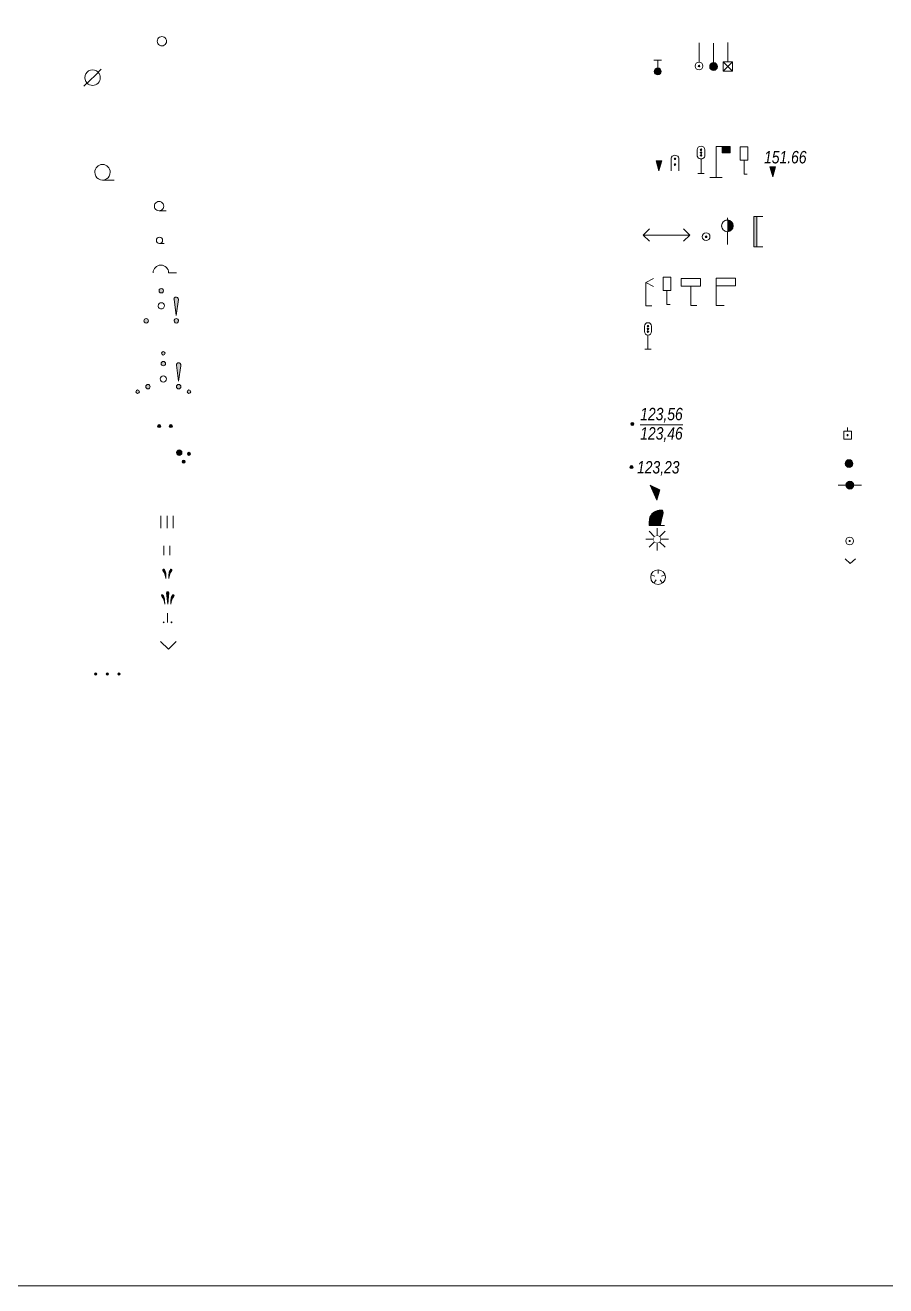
# Model space of a CAD drawing. Header units: metres. Extents: x 5191936 to 10384803, y 4968796 to 9938221.
# Drawn here: x 5192376.5 to 5192431.9, y 4969410.7 to 4969491.8 of the extents above; entities that cross this region are included whole.
import ezdxf

# ---------------------------------------------------------------- set-up
doc = ezdxf.new("R2010")
doc.units = ezdxf.units.M
doc.set_wipeout_variables(frame=1)
doc.layers.get('0').update_dxf_attribs({"lineweight": 18})
doc.styles.add('Arial_Ital', font='ariali.ttf', dxfattribs={"width": 0.8})

# ---------------------------------------------------------------- blocks, each defined once
blk = doc.blocks.new('A$C35013EBB')
h = blk.add_hatch(color=256)
h.paths.add_polyline_path([(-1.537, -0.823, 1), (-1.766, -0.823, 1)])
h.paths.add_polyline_path([(-0.114, 1.651, 1), (0.114, 1.651, 1)])
h.paths.add_polyline_path([(1.766, -0.823, 1), (1.537, -0.823, 1)])
h = blk.add_hatch(color=256)
h.paths.add_polyline_path([(-1.131, -0.497, 1), (-0.846, -0.497, 1)])
h.paths.add_polyline_path([(0.143, 0.989, 1), (-0.143, 0.989, 1)])
h.paths.add_polyline_path([(1.131, -0.497, 1), (0.846, -0.497, 1)])
blk.add_hatch(color=256).paths.add_polyline_path([(1.122, 0.847), (1.125, 0.876), (1.127, 0.888), (1.127, 0.899), (1.126, 0.908), (1.123, 0.928), (1.119, 0.941), (1.113, 0.956), (1.104, 0.973), (1.091, 0.989), (1.082, 0.999), (1.068, 1.011), (1.056, 1.019), (1.043, 1.025), (1.034, 1.029), (1.023, 1.033), (1.01, 1.035), (0.999, 1.037), (0.989, 1.038), (0.98, 1.038), (0.971, 1.037), (0.961, 1.036), (0.944, 1.032), (0.934, 1.029), (0.924, 1.025), (0.912, 1.018), (0.9, 1.01), (0.886, 0.999), (0.88, 0.993), (0.872, 0.984), (0.863, 0.971), (0.856, 0.958), (0.852, 0.95), (0.849, 0.942), (0.848, 0.939), (0.846, 0.931), (0.844, 0.923), (0.843, 0.916), (0.842, 0.908), (0.841, 0.895), (0.986, -0.14)])
blk.add_line((0.841, 0.895), (0.986, -0.14))
at = {"flags": 128}
blk.add_lwpolyline([(0.986, -0.14), (0.841, 0.895), (0.842, 0.908), (0.843, 0.916), (0.844, 0.923), (0.846, 0.931), (0.848, 0.939), (0.849, 0.942), (0.852, 0.95), (0.856, 0.958), (0.863, 0.971), (0.872, 0.984), (0.88, 0.993), (0.886, 0.999), (0.9, 1.01), (0.912, 1.018), (0.924, 1.025), (0.934, 1.029), (0.944, 1.032), (0.961, 1.036), (0.971, 1.037), (0.98, 1.038), (0.989, 1.038), (0.999, 1.037), (1.01, 1.035), (1.023, 1.033), (1.034, 1.029), (1.043, 1.025), (1.056, 1.019), (1.068, 1.011), (1.082, 0.999), (1.091, 0.989), (1.104, 0.973), (1.113, 0.956), (1.119, 0.941), (1.123, 0.928), (1.126, 0.908), (1.127, 0.899), (1.127, 0.888), (1.125, 0.876), (1.125, 0.876), (1.122, 0.847)], close=True, dxfattribs=at)
for centre, radius in [((0, 1.651), 0.114), ((0, 0.989), 0.143), ((0, 0), 0.2), ((-1.651, -0.823), 0.114), ((-0.989, -0.497), 0.143), ((0.989, -0.497), 0.143), ((1.651, -0.823), 0.114)]:
    blk.add_circle(centre, radius)
blk = doc.blocks.new('11_сенокос_чист')
at = {"color": 0}
for centre in [(-1.5, 0), (0, 0), (1.5, 0)]:
    blk.add_circle(centre, 0.05, dxfattribs=at)
blk = doc.blocks.new('A$C2E1C6059')
h = blk.add_hatch(color=256)
edge = h.paths.add_edge_path()
edge.add_arc((-0.75, 0), 0.0759, 0, 360)
h = blk.add_hatch(color=256)
edge = h.paths.add_edge_path()
edge.add_arc((0, 0), 0.0759, 0, 360)
h = blk.add_hatch(color=256)
edge = h.paths.add_edge_path()
edge.add_arc((0.75, 0), 0.0759, 0, 360)
for centre in [(-0.75, 0), (0, 0), (0.75, 0)]:
    blk.add_circle(centre, 0.0759)
at = {"xscale": 0.5, "yscale": 0.5, "zscale": 0.5}
blk.add_blockref('11_сенокос_чист', (0, 0), dxfattribs=at)
blk = doc.blocks.new('15_ог_пров_сетка')
at = {"color": 0}
blk.add_lwpolyline([(-0.65, 0.6), (0, 0), (0.65, 0.6)], dxfattribs=at)
blk = doc.blocks.new('15_ог_глад_пров')
at = {"color": 0}
blk.add_wipeout([(0.5, 0), (0.43, 0.25), (0.25, 0.43), (0, 0.5), (-0.25, 0.43), (-0.43, 0.25), (-0.5, 0), (-0.43, -0.25), (-0.25, -0.43), (0, -0.5), (0.25, -0.43), (0.43, -0.25)], dxfattribs=at)
blk.add_hatch(color=0).paths.add_polyline_path([(0.05, 0.05), (0.02, 0.07), (-0.02, 0.07), (-0.05, 0.05), (-0.07, 0.02), (-0.07, -0.02), (-0.05, -0.05), (-0.02, -0.07), (0.02, -0.07), (0.05, -0.05), (0.07, -0.02), (0.07, 0.02)])
blk.add_lwpolyline([(-0.5, 0, 1), (0.5, 0, 1), (-0.5, 0, -1.349317)], format="xyb", dxfattribs=at)
blk.add_lwpolyline([(0.05, 0.05), (0.02, 0.07), (-0.02, 0.07), (-0.05, 0.05), (-0.07, 0.02), (-0.07, -0.02), (-0.05, -0.05), (-0.02, -0.07), (0.02, -0.07), (0.05, -0.05), (0.07, -0.02), (0.07, 0.02)], close=True, dxfattribs=at)
blk = doc.blocks.new('15_огр_мет_фунд')
h = blk.add_hatch(color=0)
edge = h.paths.add_edge_path()
edge.add_arc((0, 0), 0.5, 180, 360)
edge.add_arc((0, 0), 0.5, 0, 180)
at = {"color": 0}
for points in [[(-0.5, 0), (-1.5, 0)], [(0.5, 0), (1.5, 0)]]:
    blk.add_lwpolyline(points, dxfattribs=at)
blk.add_lwpolyline([(-0.5, 0, 1), (0.5, 0, 1), (-0.5, 0, -1.349317)], format="xyb", dxfattribs=at)
blk = doc.blocks.new('15_огр_мет_низк')
h = blk.add_hatch(color=0)
edge = h.paths.add_edge_path()
edge.add_arc((0, 0), 0.5, 180, 360)
edge.add_arc((0, 0), 0.5, 0, 180)
at = {"color": 0}
blk.add_lwpolyline([(-0.5, 0, 1), (0.5, 0, 1), (-0.5, 0, -1.349317)], format="xyb", dxfattribs=at)
blk = doc.blocks.new('15_огр_мет_выс')
at = {"color": 0}
blk.add_lwpolyline([(0, 0.5), (0, 1)], dxfattribs=at)
blk.add_wipeout([(-0.5, 0.5), (0.5, 0.5), (0.5, -0.5), (-0.5, -0.5)], dxfattribs=at)
blk.add_hatch(color=0).paths.add_polyline_path([(0.05, 0.05), (0.02, 0.07), (-0.02, 0.07), (-0.05, 0.05), (-0.07, 0.02), (-0.07, -0.02), (-0.05, -0.05), (-0.02, -0.07), (0.02, -0.07), (0.05, -0.05), (0.07, -0.02), (0.07, 0.02)])
for points in [[(-0.5, -0.5), (-0.5, 0.5), (0.5, 0.5), (0.5, -0.5)], [(0.05, 0.05), (0.02, 0.07), (-0.02, 0.07), (-0.05, 0.05), (-0.07, 0.02), (-0.07, -0.02), (-0.05, -0.05), (-0.02, -0.07), (0.02, -0.07), (0.05, -0.05), (0.07, -0.02), (0.07, 0.02)]]:
    blk.add_lwpolyline(points, close=True, dxfattribs=at)
blk = doc.blocks.new('11_залеж_чист')
at = {"color": 0}
blk.add_lwpolyline([(-1, 1), (0, 0), (1, 1)], dxfattribs=at)
blk = doc.blocks.new('11_мох')
h = blk.add_hatch(color=0)
edge = h.paths.add_edge_path()
edge.add_arc((0.5, 0), 0.05, 0, 360)
edge = h.paths.add_edge_path()
edge.add_arc((-0.5, 0), 0.05, 0, 360)
at = {"color": 0}
blk.add_lwpolyline([(0, 1.2), (0, 0)], dxfattribs=at)
for centre in [(-0.5, 0), (0.5, 0)]:
    blk.add_circle(centre, 0.05, dxfattribs=at)
blk = doc.blocks.new('11_камыш')
h = blk.add_hatch(color=0)
edge = h.paths.add_edge_path()
edge.add_arc((2.34, -0.12), 1.95, 143.4976, 176.4322)
edge.add_arc((6.71, 0.13), 6.31, 174.7748, 181.1344, ccw=False)
edge.add_arc((1.69, 0.44), 1.29, 146.1385, 168.196, ccw=False)
edge.add_arc((0.7, 1.1), 0.1, -38.2106, 146.3845, ccw=False)
edge = h.paths.add_edge_path()
edge.add_line((0, 0), (0.15, 1.43))
edge.add_arc((0, 1.45), 0.15, 354.0515, 540.0659)
edge.add_line((-0.15, 1.45), (0, 0))
edge = h.paths.add_edge_path()
edge.add_arc((-2.35, -0.12), 1.95, 3.5678, 36.5024, ccw=False)
edge.add_arc((-6.72, 0.13), 6.31, 358.8656, 365.2252)
edge.add_arc((-1.69, 0.44), 1.29, 11.804, 33.8615)
edge.add_arc((-0.7, 1.1), 0.1, 33.6155, 218.2106)
at = {"color": 0}
for points in [[(-0.78, 1.04, -0.144701), (-0.4, 0, 0.027756), (-0.43, 0.7, 0.096542), (-0.62, 1.16, 1.040926)], [(0.78, 1.04, 0.144701), (0.4, 0, -0.027756), (0.42, 0.7, -0.096542), (0.61, 1.16, -1.040926)]]:
    blk.add_lwpolyline(points, format="xyb", close=True, dxfattribs=at)
blk.add_lwpolyline([(0, 0), (0.15, 1.43, 1.053913), (-0.15, 1.45), (0, 0)], format="xyb", dxfattribs=at)
blk = doc.blocks.new('11_растит_влаголюб')
h = blk.add_hatch(color=0)
edge = h.paths.add_edge_path()
edge.add_arc((-2.15, -0.12), 1.95, 3.5678, 36.5024, ccw=False)
edge.add_arc((-6.52, 0.13), 6.31, 358.8656, 365.2252)
edge.add_arc((-1.5, 0.44), 1.29, 11.804, 33.8615)
edge.add_arc((-0.51, 1.1), 0.1, 33.6155, 218.2106)
edge = h.paths.add_edge_path()
edge.add_arc((2.12, -0.12), 1.95, 143.4976, 176.4322)
edge.add_arc((6.49, 0.13), 6.31, 174.7748, 181.1344, ccw=False)
edge.add_arc((1.47, 0.44), 1.29, 146.1385, 168.196, ccw=False)
edge.add_arc((0.48, 1.1), 0.1, -38.2106, 146.3845, ccw=False)
at = {"color": 0}
for points in [[(-0.59, 1.04, -0.144701), (-0.21, 0, 0.027756), (-0.23, 0.7, 0.096542), (-0.42, 1.16, 1.040926)], [(0.56, 1.04, 0.144701), (0.18, 0, -0.027756), (0.2, 0.7, -0.096542), (0.4, 1.16, -1.040926)]]:
    blk.add_lwpolyline(points, format="xyb", close=True, dxfattribs=at)
blk = doc.blocks.new('11_луг')
at = {"color": 0}
for points in [[(-0.4, 0.6), (-0.4, -0.6)], [(0.4, 0.6), (0.4, -0.6)]]:
    blk.add_lwpolyline(points, dxfattribs=at)
blk = doc.blocks.new('11_высокотравье')
at = {"color": 0}
for points in [[(-0.8, 0.8), (-0.8, -0.8)], [(0, 0.8), (0, -0.8)], [(0.8, 0.8), (0.8, -0.8)]]:
    blk.add_lwpolyline(points, dxfattribs=at)
blk = doc.blocks.new('11_кустарнички')
h = blk.add_hatch(color=0)
edge = h.paths.add_edge_path()
edge.add_arc((0.66, 0.25), 0.2, 0, 360)
edge = h.paths.add_edge_path()
edge.add_arc((0, -0.77), 0.2, 0, 360)
edge = h.paths.add_edge_path()
edge.add_arc((-0.58, 0.4), 0.35, 180, 360)
edge.add_arc((-0.58, 0.4), 0.35, 0, 180)
at = {"color": 0}
blk.add_lwpolyline([(-0.93, 0.4, 1), (-0.23, 0.4, 1), (-0.93, 0.4, -11.009431)], format="xyb", dxfattribs=at)
for centre in [(0.66, 0.25), (0, -0.77)]:
    blk.add_circle(centre, 0.2, dxfattribs=at)
blk = doc.blocks.new('11_полукустарник')
h = blk.add_hatch(color=0)
edge = h.paths.add_edge_path()
edge.add_arc((0.75, 0), 0.2, 0, 360)
edge = h.paths.add_edge_path()
edge.add_arc((-0.75, 0), 0.2, 0, 360)
at = {"color": 0}
for centre in [(-0.75, 0), (0.75, 0)]:
    blk.add_circle(centre, 0.2, dxfattribs=at)
blk = doc.blocks.new('11_Куст_Колючий')
h = blk.add_hatch(color=0)
edge = h.paths.add_edge_path()
edge.add_line((1.94, -1.23), (2.22, 0.8))
edge.add_ellipse((1.93, 0.84), major_axis=(-0.202, 0.202), ratio=1, start_angle=217.1918, end_angle=405)
edge.add_line((1.65, 0.84), (1.94, -1.23))
edge = h.paths.add_edge_path()
edge.add_ellipse((1.94, -1.94), major_axis=(-0.202, 0.202), ratio=1, start_angle=45, end_angle=225)
edge.add_ellipse((1.94, -1.94), major_axis=(-0.202, 0.202), ratio=1, start_angle=225, end_angle=405)
edge = h.paths.add_edge_path()
edge.add_ellipse((-1.94, -1.94), major_axis=(0.202, 0.202), ratio=1, start_angle=135, end_angle=315)
edge.add_ellipse((-1.94, -1.94), major_axis=(-0.202, 0.202), ratio=1, start_angle=225, end_angle=405)
edge = h.paths.add_edge_path()
edge.add_ellipse((0, 1.94), major_axis=(-0.202, 0.202), ratio=1, start_angle=45, end_angle=225)
edge.add_ellipse((0, 1.94), major_axis=(0.202, 0.202), ratio=1, start_angle=315, end_angle=495)
at = {"color": 0}
for p, q in [((1.65, 0.84), (1.94, -1.23)), ((1.94, -1.23), (2.22, 0.8))]:
    blk.add_line(p, q, dxfattribs=at)
for centre, major_axis, start_param, end_param in [((0, 1.94), (0.202, 0.202), 5.497787, 8.63938), ((0, 1.94), (-0.202, 0.202), 0.785398, 3.926991), ((1.93, 0.84), (-0.202, 0.202), 3.790713, 7.068583), ((-1.94, -1.94), (-0.202, 0.202), 3.926991, 7.068583), ((-1.94, -1.94), (0.202, 0.202), 2.356194, 5.497787), ((1.94, -1.94), (-0.202, 0.202), 3.926991, 7.068583), ((1.94, -1.94), (-0.202, 0.202), 0.785398, 3.926991)]:
    blk.add_ellipse(centre, major_axis=major_axis, ratio=1, start_param=start_param, end_param=end_param, dxfattribs=at)
blk.add_wipeout([(0.4, 0), (0.35, 0.2), (0.2, 0.35), (0, 0.4), (-0.2, 0.35), (-0.35, 0.2), (-0.4, 0), (-0.35, -0.2), (-0.2, -0.35), (0, -0.4), (0.2, -0.35), (0.35, -0.2)], dxfattribs=at)
for start_param, end_param in [(3.926991, 7.068583), (0.785398, 3.926991)]:
    blk.add_ellipse((0, 0), major_axis=(-0.283, 0.283), ratio=1, start_param=start_param, end_param=end_param, dxfattribs=at)
blk = doc.blocks.new('11_стланик')
at = {"color": 0}
blk.add_lwpolyline([(2, 0), (1, 0, 1), (-1, 0, 0.193573)], format="xyb", dxfattribs=at)
blk = doc.blocks.new('11_ред_пор')
at = {"color": 0}
blk.add_lwpolyline([(0, -0.4), (0.6, -0.4)], dxfattribs=at)
blk.add_wipeout([(0.4, 0), (0.35, 0.2), (0.2, 0.35), (0, 0.4), (-0.2, 0.35), (-0.35, 0.2), (-0.4, 0), (-0.35, -0.2), (-0.2, -0.35), (0, -0.4), (0.2, -0.35), (0.35, -0.2)], dxfattribs=at)
blk.add_lwpolyline([(-0.4, 0, 1), (0.4, 0, 1), (-0.4, 0, 1.039308)], format="xyb", dxfattribs=at)
blk = doc.blocks.new('AUDIT_I_111022101855-12')
blk.add_wipeout([(0.4, 0), (0.35, 0.2), (0.2, 0.35), (0, 0.4), (-0.2, 0.35), (-0.35, 0.2), (-0.4, 0), (-0.35, -0.2), (-0.2, -0.35), (0, -0.4), (0.2, -0.35), (0.35, -0.2)])
blk = doc.blocks.new('11_ред_угн_карл')
at = {"color": 0, "xscale": 1.5, "yscale": 1.5}
blk.add_blockref('AUDIT_I_111022101855-12', (0, 0), dxfattribs=at)
at = {"color": 0}
blk.add_line((0, -0.6), (0.91, -0.6), dxfattribs=at)
for start_param, end_param in [(5.497787, 8.63938), (2.356194, 5.497787)]:
    blk.add_ellipse((0, 0), major_axis=(0.424, 0.424), ratio=1, start_param=start_param, end_param=end_param, dxfattribs=at)
blk = doc.blocks.new('AUDIT_I_111022101855-13')
blk.add_wipeout([(0.4, 0), (0.346, 0.2), (0.2, 0.346), (0, 0.4), (-0.2, 0.346), (-0.346, 0.2), (-0.4, 0), (-0.346, -0.2), (-0.2, -0.346), (0, -0.4), (0.2, -0.346), (0.346, -0.2)])
blk = doc.blocks.new('11_ред_высок500')
at = {"color": 0, "xscale": 2.5, "yscale": 2.5}
blk.add_blockref('AUDIT_I_111022101855-13', (0, 0), dxfattribs=at)
at = {"color": 0}
blk.add_line((0, -1), (1.51, -1), dxfattribs=at)
for start_param, end_param in [(3.926991, 7.068583), (0.785398, 3.926991)]:
    blk.add_ellipse((0, 0), major_axis=(-0.707, 0.707), ratio=1, start_param=start_param, end_param=end_param, dxfattribs=at)
blk = doc.blocks.new('11_Лес_Крив500')
at = {"color": 0}
blk.add_wipeout([(1, 0), (0.87, 0.5), (0.5, 0.87), (0, 1), (-0.5, 0.87), (-0.87, 0.5), (-1, 0), (-0.87, -0.5), (-0.5, -0.87), (0, -1), (0.5, -0.87), (0.87, -0.5)], dxfattribs=at)
for p, q in [((1.11, 1.11), (-1.11, -1.11)), ((-0.71, -0.71), (-0.71, -0.71))]:
    blk.add_line(p, q, dxfattribs=at)
for start_param, end_param in [(6.283185, 9.424778), (3.141593, 6.283185)]:
    blk.add_ellipse((0, 0), major_axis=(0.707, 0.707), ratio=1, start_param=start_param, end_param=end_param, dxfattribs=at)
blk = doc.blocks.new('11_Лес_Угнетен')
at = {"color": 0}
blk.add_wipeout([(0.6, 0), (0.52, 0.3), (0.3, 0.52), (0, 0.6), (-0.3, 0.52), (-0.52, 0.3), (-0.6, 0), (-0.52, -0.3), (-0.3, -0.52), (0, -0.6), (0.3, -0.52), (0.52, -0.3)], dxfattribs=at)
for start_param, end_param in [(5.497787, 8.63938), (2.356194, 5.497787)]:
    blk.add_ellipse((0, 0), major_axis=(0.424, 0.424), ratio=1, start_param=start_param, end_param=end_param, dxfattribs=at)
blk = doc.blocks.new('10_Высота2')
h = blk.add_hatch(color=0)
edge = h.paths.add_edge_path()
edge.add_arc((0, 0), 0.2, 0, 360)
at = {"color": 0}
blk.add_circle((0, 0), 0.2, dxfattribs=at)
at = {"color": 0, "style": 'Arial_Ital', "width": 0.8}
for tag, p in [('Z1', (1.01, 0.47)), ('Z2', (1.01, -2.02))]:
    blk.add_attdef(tag, p, '', height=1.6, dxfattribs=at)
blk = doc.blocks.new('10_Высота')
h = blk.add_hatch(color=0)
edge = h.paths.add_edge_path()
edge.add_arc((0, 0), 0.2, 0, 360)
at = {"color": 0}
blk.add_circle((0, 0), 0.2, dxfattribs=at)
at = {"color": 0, "style": 'Arial_Ital', "width": 0.8}
blk.add_attdef('Z', (0.72, -0.82), '', height=1.6, dxfattribs=at)
blk = doc.blocks.new('10_Яма')
at = {"color": 0}
blk.add_wipeout([(0.95, 0), (0.82, 0.47), (0.47, 0.82), (0, 0.95), (-0.48, 0.82), (-0.82, 0.47), (-0.95, 0), (-0.82, -0.48), (-0.48, -0.82), (0, -0.95), (0.47, -0.82), (0.82, -0.48)], dxfattribs=at)
blk.add_lwpolyline([(-0.95, 0, 1), (0.95, 0, 1), (-0.95, 0, 0.109821)], format="xyb", close=True, dxfattribs=at)
for points in [[(-0.9, 0.29), (-0.43, 0.14)], [(0, 0.95), (0, 0.45)], [(0.9, 0.29), (0.43, 0.14)], [(-0.56, -0.77), (-0.26, -0.36)], [(0.56, -0.77), (0.26, -0.36)]]:
    blk.add_lwpolyline(points, dxfattribs=at)
blk = doc.blocks.new('10_Курган')
at = {"color": 0}
blk.add_lwpolyline([(-0.32, -0.32, 1), (0.32, 0.32, 1), (-0.32, -0.32, 0.393881)], format="xyb", dxfattribs=at)
blk.add_wipeout([(0.45, 0), (0.39, 0.22), (0.22, 0.39), (0, 0.45), (-0.23, 0.39), (-0.39, 0.22), (-0.45, 0), (-0.39, -0.23), (-0.23, -0.39), (0, -0.45), (0.22, -0.39), (0.39, -0.23)], dxfattribs=at)
for points in [[(-0.32, 0.32), (-1.03, 1.03)], [(0, 0.45), (0, 1.45)], [(0.32, 0.32), (1.03, 1.03)], [(0.45, 0), (1.45, 0)], [(-0.45, 0), (-1.45, 0)], [(-0.32, -0.32), (-1.03, -1.03)], [(0, -0.45), (0, -1.45)], [(0.32, -0.32), (1.03, -1.03)]]:
    blk.add_lwpolyline(points, dxfattribs=at)
blk = doc.blocks.new('10_КамниОриент')
blk.add_hatch(color=0).paths.add_polyline_path([(0.65, 0.97), (0.72, 1.22), (0.78, 1.4), (0.83, 1.65), (0.79, 1.86), (0.7, 1.97), (0.52, 1.99), (0.31, 1.98), (0.1, 1.94), (-0.12, 1.87), (-0.31, 1.77), (-0.48, 1.62), (-0.62, 1.49), (-0.74, 1.35), (-0.88, 1.08), (-0.94, 0.79), (-0.97, 0.45), (-1, 0), (0.49, 0), (0.5, 0.17), (0.55, 0.46), (0.59, 0.72)])
at = {"color": 0}
blk.add_lwpolyline([(1, 0), (-1, 0), (-0.97, 0.45), (-0.94, 0.79), (-0.88, 1.08), (-0.74, 1.35), (-0.62, 1.49), (-0.48, 1.62), (-0.31, 1.77), (-0.12, 1.87), (0.1, 1.94), (0.31, 1.98), (0.52, 1.99), (0.7, 1.97), (0.79, 1.86), (0.83, 1.65), (0.78, 1.4), (0.72, 1.22), (0.65, 0.97), (0.59, 0.72), (0.55, 0.46), (0.5, 0.17), (0.49, 0)], dxfattribs=at)
blk = doc.blocks.new('10_Камни')
blk.add_hatch(color=0).paths.add_polyline_path([(-0.82, 0.85), (0.43, 0.25), (0.08, -1.05)])
at = {"color": 0}
blk.add_lwpolyline([(-0.82, 0.85), (0.43, 0.25), (0.08, -1.05)], close=True, dxfattribs=at)
blk = doc.blocks.new('06_Светофор')
at = {"color": 0}
for points in [[(0, 1.8), (0, 0)], [(-0.4, 0), (0.4, 0)]]:
    blk.add_lwpolyline(points, dxfattribs=at)
blk.add_wipeout([(0, 1.8), (0.07, 1.8), (0.11, 1.81), (0.17, 1.83), (0.21, 1.85), (0.27, 1.89), (0.32, 1.93), (0.36, 1.98), (0.39, 2.03), (0.42, 2.1), (0.44, 2.15), (0.45, 2.21), (0.45, 2.25), (0.45, 2.95), (0.45, 2.99), (0.43, 3.07), (0.4, 3.15), (0.37, 3.21), (0.32, 3.27), (0.28, 3.3), (0.24, 3.33), (0.18, 3.36), (0.14, 3.38), (0.1, 3.39), (0.06, 3.4), (0, 3.4), (-0.02, 3.4), (-0.06, 3.4), (-0.11, 3.39), (-0.15, 3.37), (-0.19, 3.36), (-0.21, 3.35), (-0.25, 3.32), (-0.29, 3.3), (-0.32, 3.27), (-0.34, 3.24), (-0.37, 3.21), (-0.4, 3.15), (-0.42, 3.11), (-0.44, 3.04), (-0.45, 2.95), (-0.45, 2.25), (-0.45, 2.2), (-0.44, 2.16), (-0.43, 2.11), (-0.4, 2.05), (-0.37, 2), (-0.34, 1.95), (-0.29, 1.91), (-0.23, 1.86), (-0.18, 1.84), (-0.13, 1.82), (-0.06, 1.8), (-0.03, 1.8)], dxfattribs=at)
h = blk.add_hatch(color=0)
edge = h.paths.add_edge_path()
edge.add_arc((0, 2.95), 0.1, 0, 360)
edge = h.paths.add_edge_path()
edge.add_arc((0, 2.6), 0.1, 0, 360)
edge = h.paths.add_edge_path()
edge.add_arc((0, 2.25), 0.1, 0, 360)
blk.add_lwpolyline([(0.45, 2.95, 1), (-0.45, 2.95), (-0.45, 2.25, 1), (0.45, 2.25)], format="xyb", close=True, dxfattribs=at)
for centre in [(0, 2.95), (0, 2.6), (0, 2.25)]:
    blk.add_circle(centre, 0.1, dxfattribs=at)
blk = doc.blocks.new('06_ОстАвт')
at = {"color": 0}
blk.add_wipeout([(0, 3.5), (2.5, 3.5), (2.5, 2.5), (0, 2.5)], dxfattribs=at)
blk.add_lwpolyline([(1, 0), (0, 0), (0, 3.5), (2.5, 3.5), (2.5, 2.5), (0, 2.5)], dxfattribs=at)
blk = doc.blocks.new('06_КМзнак')
at = {"color": 0}
blk.add_wipeout([(-1.25, 3.5), (1.25, 3.5), (1.25, 2.5), (-1.25, 2.5)], dxfattribs=at)
for points in [[(0, 2.5), (0, 2.5), (0, 2.5), (-1.25, 2.5), (-1.25, 3.5), (1.25, 3.5), (1.25, 2.5), (0, 2.5)], [(0, 2.5), (0, 0), (0.8, 0)]]:
    blk.add_lwpolyline(points, dxfattribs=at)
blk = doc.blocks.new('06_ДорЗнакПр')
at = {"color": 0}
blk.add_wipeout([(-0.5, 3.5), (0.5, 3.5), (0.5, 1.8), (-0.5, 1.8)], dxfattribs=at)
blk.add_lwpolyline([(0.4, 0), (0, 0), (0, 1.8), (-0.5, 1.8), (-0.5, 3.5), (0.5, 3.5), (0.5, 1.8), (0, 1.8)], dxfattribs=at)
blk = doc.blocks.new('06_ДорЗнакУк')
at = {"color": 0}
for points in [[(0.8, 0), (0, 0), (0, 3), (1, 3.5)], [(0, 3), (1, 2.5)]]:
    blk.add_lwpolyline(points, dxfattribs=at)
blk = doc.blocks.new('05_Туп')
blk.add_hatch(color=0).paths.add_polyline_path([(0, 1.95), (-0.4, 1.95), (-0.4, -1.95), (0, -1.95)])
at = {"color": 0}
blk.add_lwpolyline([(0, 1.95), (-0.4, 1.95), (-0.4, -1.95), (0, -1.95)], close=True, dxfattribs=at)
for points in [[(0, 1.95), (0.76, 1.95)], [(0, -1.95), (0.76, -1.95)]]:
    blk.add_lwpolyline(points, dxfattribs=at)
blk = doc.blocks.new('AUDIT_I_111022101855-11')
blk.add_hatch(color=256).paths.add_polyline_path([(0, 2.95), (0, 1.55, 0.000003), (0, 1.55, 0.999993)])
blk = doc.blocks.new('05_СтрелПер')
at = {"color": 0}
for p, q in [((0, 3.43), (0, 0)), ((0, 1.66), (0, 1.66))]:
    blk.add_line(p, q, dxfattribs=at)
blk.add_ellipse((0, 2.41), major_axis=(0.53, 0.53), ratio=1, start_param=0.785398, end_param=3.927005, dxfattribs=at)
blk.add_wipeout([(0.75, 2.41), (0.65, 2.79), (0.37, 3.06), (0, 3.16), (-0.37, 3.06), (-0.65, 2.79), (-0.75, 2.41), (-0.65, 2.04), (-0.37, 1.76), (0, 1.66), (0.37, 1.76), (0.65, 2.04)], dxfattribs=at)
blk.add_lwpolyline([(0, 3.16, 1), (0, 1.66, 1)], format="xyb", close=True, dxfattribs=at)
blk.add_lwpolyline([(0, 3.16, -1), (0, 2.41, -0.166833)], format="xyb", dxfattribs=at)
blk.add_ellipse((0, 2.41), major_axis=(0.53, 0.53), ratio=1, start_param=3.927005, end_param=7.068583, dxfattribs=at)
at = {"color": 0, "xscale": 1.071400000000011, "yscale": 1.071400000000011}
blk.add_blockref('AUDIT_I_111022101855-11', (0, 0), dxfattribs=at)
blk = doc.blocks.new('05_КМзнак')
at = {"color": 0}
blk.add_wipeout([(0.5, 0), (0.43, 0.25), (0.25, 0.43), (0, 0.5), (-0.25, 0.43), (-0.43, 0.25), (-0.5, 0), (-0.43, -0.25), (-0.25, -0.43), (0, -0.5), (0.25, -0.43), (0.43, -0.25)], dxfattribs=at)
h = blk.add_hatch(color=0)
edge = h.paths.add_edge_path()
edge.add_ellipse((0, 0), major_axis=(0, 0.111), ratio=0.999991, start_angle=0, end_angle=360)
for major_axis, start_param, end_param in [((0, 0.5), -1.570796, 4.712389), ((0, 0.111), 4.712389, 10.995574)]:
    blk.add_ellipse((0, 0), major_axis=major_axis, ratio=0.999991, start_param=start_param, end_param=end_param, dxfattribs=at)
blk = doc.blocks.new('05_ЖДэлектр')
at = {"color": 0}
for points in [[(-2.2, 0.8), (-3, 0), (-2.2, -0.8)], [(-3, 0), (3, 0)], [(2.2, 0.8), (3, 0), (2.2, -0.8)]]:
    blk.add_lwpolyline(points, dxfattribs=at)
blk = doc.blocks.new('05_ВысРельс_txt')
blk.add_hatch(color=0).paths.add_polyline_path([(0, 0), (-0.36, 1.3), (0.36, 1.3)])
at = {"color": 0}
blk.add_lwpolyline([(0, 0), (-0.36, 1.3), (0.36, 1.3)], close=True, dxfattribs=at)
at = {"color": 0, "style": 'Arial_Ital', "width": 0.8}
blk.add_attdef('Z', (-1.11, 1.75, 149.01), '', height=1.6, dxfattribs=at)
blk = doc.blocks.new('05_ДискПред')
at = {"color": 0}
blk.add_wipeout([(-0.5, 3.5), (0.5, 3.5), (0.5, 1.8), (-0.5, 1.8)], dxfattribs=at)
blk.add_lwpolyline([(0.4, 0), (0, 0), (0, 1.8), (-0.5, 1.8), (-0.5, 3.5), (0.5, 3.5), (0.5, 1.8), (0, 1.8)], dxfattribs=at)
blk = doc.blocks.new('05_Семафоры')
blk.add_hatch(color=0).paths.add_polyline_path([(1.8, 3.2), (1.8, 4), (0.8, 4), (0.8, 3.2)])
at = {"color": 0}
for points in [[(0, 0), (0, 4), (0.8, 4)], [(-0.8, 0), (0.8, 0)]]:
    blk.add_lwpolyline(points, dxfattribs=at)
blk.add_lwpolyline([(0.8, 4), (1.8, 4), (1.8, 3.2), (0.8, 3.2)], close=True, dxfattribs=at)
blk = doc.blocks.new('05_СветМачт')
at = {"color": 0}
blk.add_line((0, 1.85), (0, 0), dxfattribs=at)
blk.add_lwpolyline([(-0.4, 0), (0, 0), (0.4, 0)], dxfattribs=at)
blk.add_wipeout([(-0.5, 2.32), (-0.49, 2.25), (-0.48, 2.18), (-0.45, 2.12), (-0.41, 2.06), (-0.37, 2), (-0.32, 1.96), (-0.25, 1.91), (-0.18, 1.89), (-0.11, 1.86), (-0.04, 1.85), (0, 1.85), (0.04, 1.85), (0.11, 1.86), (0.18, 1.89), (0.25, 1.92), (0.31, 1.95), (0.37, 2.01), (0.41, 2.06), (0.45, 2.12), (0.48, 2.18), (0.49, 2.24), (0.5, 2.32), (0.5, 3.04), (0.49, 3.11), (0.48, 3.17), (0.45, 3.24), (0.41, 3.3), (0.37, 3.35), (0.31, 3.4), (0.25, 3.44), (0.18, 3.47), (0.11, 3.49), (0.04, 3.5), (0, 3.5), (-0.04, 3.5), (-0.11, 3.49), (-0.18, 3.47), (-0.25, 3.44), (-0.31, 3.4), (-0.37, 3.35), (-0.41, 3.3), (-0.45, 3.24), (-0.47, 3.2), (-0.48, 3.17), (-0.49, 3.11), (-0.5, 3.04)], dxfattribs=at)
h = blk.add_hatch(color=0)
edge = h.paths.add_edge_path()
edge.add_ellipse((0, 3.04), major_axis=(0.111, 0), ratio=0.926469, start_angle=0, end_angle=360)
edge = h.paths.add_edge_path()
edge.add_ellipse((0, 2.68), major_axis=(0.111, 0), ratio=0.926469, start_angle=0, end_angle=360)
edge = h.paths.add_edge_path()
edge.add_ellipse((0, 2.32), major_axis=(0.111, 0), ratio=0.926469, start_angle=0, end_angle=360)
for p, q in [((-0.5, 3.04), (-0.5, 2.32)), ((0.5, 2.32), (0.5, 3.04))]:
    blk.add_line(p, q, dxfattribs=at)
for centre, start_param, end_param in [((0, 3.04), 3.141593, 6.283185), ((0, 2.32), 0, 3.141593)]:
    blk.add_ellipse(centre, major_axis=(-0.5, 0), ratio=0.926469, start_param=start_param, end_param=end_param, dxfattribs=at)
for centre in [(0, 3.04), (0, 2.68), (0, 2.32)]:
    blk.add_ellipse(centre, major_axis=(0.111, 0), ratio=0.926469, dxfattribs=at)
blk = doc.blocks.new('05_СветКарл')
at = {"color": 0}
blk.add_wipeout([(-0.5, 0), (-0.5, 1.54), (-0.48, 1.65), (-0.46, 1.73), (-0.41, 1.81), (-0.34, 1.87), (-0.27, 1.93), (-0.21, 1.96), (-0.15, 1.98), (-0.08, 1.99), (-0.02, 2), (0, 2), (0.09, 1.99), (0.15, 1.98), (0.22, 1.95), (0.27, 1.93), (0.34, 1.88), (0.39, 1.83), (0.41, 1.81), (0.46, 1.73), (0.48, 1.67), (0.5, 1.59), (0.5, 1.54), (0.5, 1.54), (0.5, 0)], dxfattribs=at)
h = blk.add_hatch(color=0)
edge = h.paths.add_edge_path()
edge.add_ellipse((0, 1.54), major_axis=(0.111, 0), ratio=0.923049, start_angle=0, end_angle=360)
edge = h.paths.add_edge_path()
edge.add_ellipse((0, 0.8), major_axis=(0.111, 0), ratio=0.923049, start_angle=0, end_angle=360)
for p, q in [((-0.5, 1.54), (-0.5, 0)), ((0.5, 0), (0.5, 1.54))]:
    blk.add_line(p, q, dxfattribs=at)
blk.add_ellipse((0, 1.54), major_axis=(0.5, 0), ratio=0.923049, start_param=0, end_param=3.141593, dxfattribs=at)
for centre in [(0, 1.54), (0, 0.8)]:
    blk.add_ellipse(centre, major_axis=(0.111, 0), ratio=0.923049, dxfattribs=at)
blk = doc.blocks.new('05_ВысРельс')
blk.add_hatch(color=0).paths.add_polyline_path([(0, 0), (-0.36, 1.3), (0.36, 1.3)])
at = {"color": 0}
blk.add_lwpolyline([(0, 0), (-0.36, 1.3), (0.36, 1.3)], close=True, dxfattribs=at)
blk = doc.blocks.new('04_ОпТрФерм')
at = {"color": 0}
blk.add_wipeout([(-0.6, 0.6), (0.6, 0.6), (0.6, -0.6), (-0.6, -0.6)], dxfattribs=at)
for points in [[(0, 0.6), (0, 3.1)], [(-0.6, 0.6), (0.6, -0.6)], [(-0.6, -0.6), (0.6, 0.6)]]:
    blk.add_lwpolyline(points, dxfattribs=at)
blk.add_lwpolyline([(-0.6, 0.6), (0.6, 0.6), (0.6, -0.6), (-0.6, -0.6)], close=True, dxfattribs=at)
blk = doc.blocks.new('04_ОпТрМет')
h = blk.add_hatch(color=0)
edge = h.paths.add_edge_path()
edge.add_arc((0, 0), 0.5, 0, 360)
at = {"color": 0}
blk.add_lwpolyline([(0, 0), (0, 3)], dxfattribs=at)
blk.add_circle((0, 0), 0.5, dxfattribs=at)
blk = doc.blocks.new('04_ОпТрЖб')
at = {"color": 0}
blk.add_wipeout([(0.5, 0), (0.43, 0.25), (0.25, 0.43), (0, 0.5), (-0.25, 0.43), (-0.43, 0.25), (-0.5, 0), (-0.43, -0.25), (-0.25, -0.43), (0, -0.5), (0.25, -0.43), (0.43, -0.25)], dxfattribs=at)
h = blk.add_hatch(color=0)
edge = h.paths.add_edge_path()
edge.add_arc((0, 0), 0.1, 0, 360)
blk.add_lwpolyline([(0, 0.5), (0, 3)], dxfattribs=at)
for radius in [0.5, 0.1]:
    blk.add_circle((0, 0), radius, dxfattribs=at)
blk = doc.blocks.new('04_КабСт')
h = blk.add_hatch(color=0)
edge = h.paths.add_edge_path()
edge.add_arc((0, 0), 0.45, 180, 360)
edge.add_arc((0, 0), 0.45, 0, 180)
at = {"color": 0}
for points in [[(-0.5, 1.45), (0.5, 1.45)], [(0, 0.45), (0, 1.45)]]:
    blk.add_lwpolyline(points, dxfattribs=at)
blk.add_circle((0, 0), 0.45, dxfattribs=at)

msp = doc.modelspace()

# ---------------------------------------------------------------- linework, layer by layer
at = {"color": 6, "ltscale": 20, "flags": 128}
msp.add_lwpolyline([(5192258.796, 4969575.285), (5192487.323, 4969575.285), (5192487.323, 4969410.659), (5192258.796, 4969410.659)], close=True, dxfattribs=at)

# ---------------------------------------------------------------- block references
at = {"color": 7, "xscale": 0.5, "yscale": 0.5, "zscale": 0.5}
for name, p in [('04_КабСт', (5192417.232, 4969488.84, 74.008)), ('05_Семафоры', (5192420.99, 4969482.003)), ('05_ВысРельс', (5192417.313, 4969482.44)), ('05_Туп', (5192423.616, 4969478.53)), ('05_ЖДэлектр', (5192417.798, 4969478.303)), ('11_стланик', (5192385.242, 4969475.869)), ('06_ДорЗнакУк', (5192416.46, 4969473.748)), ('11_полукустарник', (5192385.51, 4969466.01)), ('11_кустарнички', (5192386.717, 4969464.098)), ('15_огр_мет_низк', (5192429.553, 4969463.594)), ('10_Камни', (5192417.145, 4969461.769)), ('15_огр_мет_фунд', (5192429.604, 4969462.205)), ('11_высокотравье', (5192385.638, 4969459.826)), ('11_луг', (5192385.624, 4969458.004)), ('15_ог_пров_сетка', (5192429.632, 4969457.162)), ('11_растит_влаголюб', (5192385.668, 4969456.189)), ('11_камыш', (5192385.689, 4969454.547)), ('11_мох', (5192385.675, 4969453.37)), ('11_залеж_чист', (5192385.728, 4969451.644))]:
    msp.add_blockref(name, p, dxfattribs=at)
for name, p, values in [('05_ВысРельс_txt', (5192424.634, 4969482.043), {'Z': '151.66'}), ('10_Высота2', (5192415.603, 4969466.146, 71.01), {'Z1': '123,56', 'Z2': '%%o123,46'}), ('10_Высота', (5192415.541, 4969463.366, 71.01), {'Z': '123,23'})]:
    msp.add_blockref(name, p, dxfattribs=at).add_auto_attribs(values)
at = {"color": 7}
for name, p in [('A$C35013EBB', (5192385.399, 4969469.04)), ('A$C2E1C6059', (5192381.792, 4969450.053))]:
    msp.add_blockref(name, p, dxfattribs=at)

# ---------------------------------------------------------------- next in the draw order: block references
at = {"color": 7, "xscale": 0.5, "yscale": 0.5, "zscale": 0.5}
for name, p in [('11_Лес_Угнетен', (5192385.308, 4969490.783)), ('04_ОпТрЖб', (5192419.893, 4969489.184)), ('04_ОпТрФерм', (5192421.742, 4969489.155)), ('11_Лес_Крив500', (5192380.845, 4969488.438)), ('05_СветМачт', (5192420.021, 4969482.275)), ('05_СветКарл', (5192418.343, 4969482.444)), ('05_ДискПред', (5192422.794, 4969482.224)), ('11_ред_высок500', (5192381.485, 4969482.349)), ('11_ред_угн_карл', (5192385.124, 4969480.167)), ('05_СтрелПер', (5192421.721, 4969477.692)), ('05_КМзнак', (5192420.347, 4969478.196)), ('11_ред_пор', (5192385.156, 4969477.96)), ('06_ДорЗнакПр', (5192417.825, 4969473.835)), ('06_КМзнак', (5192419.361, 4969473.764)), ('06_ОстАвт', (5192421, 4969473.779)), ('11_Куст_Колючий', (5192385.266, 4969473.749)), ('06_Светофор', (5192416.606, 4969470.962)), ('15_огр_мет_выс', (5192429.455, 4969465.422)), ('10_Курган', (5192417.191, 4969458.716)), ('15_ог_глад_пров', (5192429.588, 4969458.61)), ('10_Яма', (5192417.255, 4969456.281))]:
    msp.add_blockref(name, p, dxfattribs=at)

# ---------------------------------------------------------------- next in the draw order: block references
for name, p in [('04_ОпТрМет', (5192420.828, 4969489.155)), ('10_КамниОриент', (5192417.171, 4969459.603))]:
    msp.add_blockref(name, p, dxfattribs=at)

doc.saveas('drawing.dxf')
